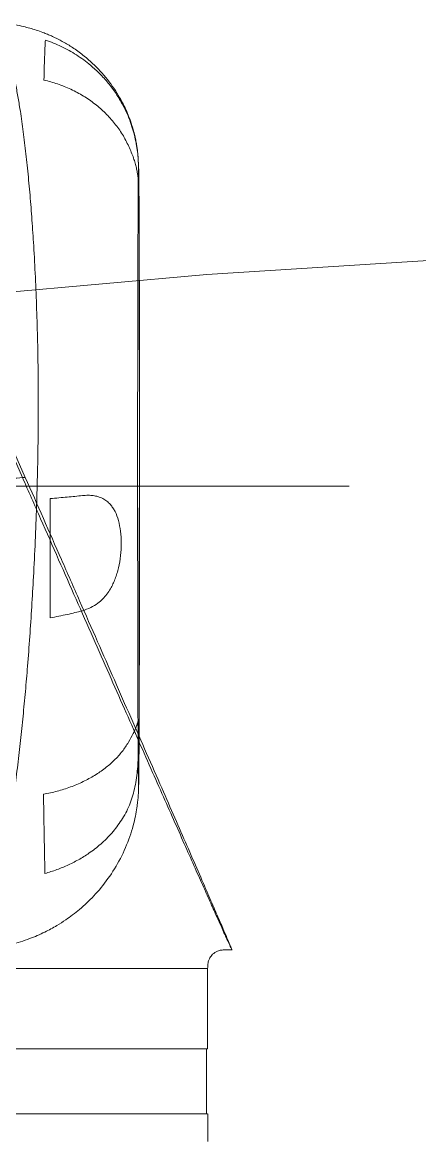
# Model space of a CAD drawing. Header units: millimetres. Extents: x 54 to 415, y 5 to 258.
# Drawn here: x 109.94 to 112.08, y 231.92 to 237.95 of the extents above; entities that cross this region are included whole.
import ezdxf

# ---------------------------------------------------------------- set-up
doc = ezdxf.new("R2010")
doc.units = ezdxf.units.MM
doc.linetypes.add('CENTERX2', pattern=[20.32, 12.7, -2.54, 2.54, -2.54])

msp = doc.modelspace()

# ---------------------------------------------------------------- linework, layer by layer
at = {"color": 7, "linetype": 'CENTERX2', "lineweight": 0, "ltscale": 1.333333}
msp.add_line((100.97505, 235.4544), (111.70339, 235.4544), dxfattribs=at)
at = {"color": 7, "linetype": 'Continuous', "lineweight": 15}
for p, q in [((110.94109, 232.42107), (110.94109, 232.8544)), ((105.94914, 232.42107), (110.93415, 232.42107)), ((110.93498, 232.07107), (110.93498, 232.42107)), ((105.94248, 232.07107), (110.94082, 232.07107)), ((105.94914, 232.07107), (110.93415, 232.07107)), ((110.94165, 231.92107), (110.94165, 232.07107))]:
    msp.add_line(p, q, dxfattribs=at)
at = {"color": 7, "linetype": 'CENTERX2', "lineweight": 0}
msp.add_circle((115.70831, 174.75907), 62.01667, dxfattribs=at)
at = {"color": 7, "linetype": 'Continuous', "lineweight": 15}
msp.add_ellipse((109.97193, 235.4544), major_axis=(-1.1, 2.5), ratio=0.0026271, start_param=4.7301298, end_param=7.833929, dxfattribs=at)
for points, knots in [([(109.64904, 232.95455), (109.68872, 232.956), (109.76731, 232.95887), (109.87906, 232.98087), (109.97803, 233.01189), (110.05991, 233.04745), (110.12467, 233.08261), (110.1742, 233.11426), (110.21466, 233.1434), (110.26617, 233.18457), (110.33255, 233.24739), (110.40772, 233.33875), (110.47373, 233.44625), (110.51587, 233.5442), (110.53966, 233.62176), (110.55185, 233.67342), (110.55959, 233.71696), (110.5636, 233.74824), (110.56564, 233.7683), (110.56666, 233.7805), (110.56781, 233.79686), (110.56872, 233.81559), (110.56941, 233.8374), (110.5699, 233.86247), (110.57027, 233.89126), (110.57063, 233.92813), (110.57098, 233.97152), (110.57134, 234.02613), (110.5717, 234.09369), (110.57207, 234.17593), (110.57239, 234.26579), (110.57265, 234.36312), (110.57283, 234.47035), (110.57286, 234.58666), (110.57268, 234.70728), (110.57251, 234.82794), (110.57241, 234.94159), (110.57243, 235.04619), (110.57261, 235.14276), (110.57292, 235.24689), (110.57313, 235.36565), (110.5733, 235.50477), (110.57338, 235.6548), (110.57338, 235.81574), (110.5733, 235.98498), (110.57314, 236.15701), (110.57291, 236.32573), (110.57262, 236.4869), (110.5723, 236.6253), (110.57196, 236.74197), (110.57163, 236.83892), (110.57126, 236.9262), (110.57084, 237.00883), (110.57024, 237.08324), (110.56936, 237.14546), (110.56833, 237.18825), (110.56692, 237.22004), (110.5659, 237.23726), (110.56415, 237.25567), (110.56204, 237.27316), (110.55876, 237.29507), (110.55383, 237.32183), (110.54686, 237.35266), (110.53847, 237.38336), (110.52972, 237.41087), (110.52034, 237.43721), (110.50817, 237.4679), (110.49045, 237.50693), (110.46654, 237.552), (110.42623, 237.61648), (110.36549, 237.69333), (110.29008, 237.76412), (110.22298, 237.81362), (110.17208, 237.84516), (110.13152, 237.86668), (110.1011, 237.88101), (110.077, 237.89143), (110.04967, 237.90228), (110.00699, 237.9173), (109.94265, 237.93512), (109.85648, 237.95087), (109.79287, 237.95308), (109.75932, 237.95425)], [0, 0, 0, 0, 0.0161587, 0.0320039, 0.0460202, 0.0580238, 0.0679008, 0.0755912, 0.0815641, 0.0878452, 0.1019366, 0.1179265, 0.1347675, 0.1515989, 0.1596213, 0.1665409, 0.1723701, 0.1769313, 0.1789235, 0.1818932, 0.185309, 0.1933723, 0.203559, 0.2158778, 0.2302218, 0.2448523, 0.2590739, 0.2728944, 0.2916073, 0.3096243, 0.3272077, 0.3452931, 0.3640154, 0.3834441, 0.4029916, 0.4208349, 0.4369031, 0.4512163, 0.4637786, 0.4755729, 0.4923806, 0.5105075, 0.530042, 0.5511192, 0.5738893, 0.59768, 0.6217625, 0.6461929, 0.6709585, 0.6897672, 0.7087944, 0.7280278, 0.7472003, 0.7710047, 0.7925408, 0.8116684, 0.8243549, 0.8355523, 0.8403643, 0.8446509, 0.8486146, 0.8525302, 0.8567118, 0.8611986, 0.864962, 0.8680458, 0.8721801, 0.8779028, 0.8852767, 0.8931575, 0.9089851, 0.9247158, 0.9341279, 0.942076, 0.94855, 0.952442, 0.9555141, 0.959047, 0.9642784, 0.9738333, 0.9861973, 1, 1, 1, 1]), ([(109.70475, 237.91662), (109.71206, 237.92565), (109.72616, 237.94306), (109.74637, 237.95399), (109.7649, 237.95527), (109.78115, 237.94851), (109.79525, 237.9368), (109.80471, 237.92554), (109.81065, 237.91717), (109.81351, 237.91289), (109.81629, 237.90851), (109.81897, 237.90405), (109.82156, 237.89953), (109.83101, 237.88228), (109.8468, 237.84701), (109.8681, 237.78341), (109.88402, 237.7236), (109.89522, 237.67527), (109.90228, 237.64258), (109.90909, 237.60881), (109.91565, 237.57406), (109.92197, 237.53844), (109.9317, 237.48013), (109.94434, 237.39522), (109.95912, 237.27842), (109.97249, 237.15468), (109.98445, 237.02505), (109.995, 236.89055), (110.00472, 236.74322), (110.0133, 236.583), (110.02037, 236.41029), (110.0254, 236.23623), (110.02839, 236.06212), (110.02935, 235.88773), (110.0282, 235.71115), (110.02501, 235.53036), (110.01978, 235.34479), (110.01252, 235.15547), (110.00375, 234.97456), (109.99385, 234.80328), (109.98314, 234.64236), (109.97338, 234.51344), (109.96531, 234.41567), (109.95943, 234.34804), (109.95329, 234.28091), (109.94689, 234.21437), (109.94024, 234.14849), (109.93332, 234.08337), (109.92343, 233.99468), (109.90996, 233.88306), (109.8923, 233.75114), (109.87535, 233.63768), (109.85956, 233.54176), (109.84891, 233.48223), (109.84152, 233.44313), (109.83763, 233.42302), (109.83368, 233.40316), (109.82969, 233.38355), (109.82565, 233.36422), (109.81905, 233.33344), (109.80928, 233.29032), (109.79571, 233.23548), (109.78038, 233.1796), (109.7633, 233.12461), (109.74445, 233.07298), (109.72386, 233.02622), (109.70949, 233.00381), (109.70203, 232.99218)], [0, 0, 0, 0, 0.0225985, 0.0435569, 0.062875, 0.0805528, 0.0947526, 0.107682, 0.1108584, 0.1139478, 0.1169499, 0.1198649, 0.1226927, 0.1254333, 0.1509364, 0.1754598, 0.1990037, 0.2079868, 0.2168187, 0.2254996, 0.2340293, 0.242408, 0.2506356, 0.2735875, 0.2961409, 0.3182967, 0.340056, 0.3614199, 0.3823895, 0.4070325, 0.4311119, 0.4546302, 0.47759, 0.4999941, 0.522396, 0.5453541, 0.5688712, 0.5929498, 0.6175926, 0.6385624, 0.6599268, 0.6816869, 0.6911357, 0.7006575, 0.7102523, 0.7199204, 0.7296617, 0.7394763, 0.7493643, 0.7705972, 0.7928104, 0.8160043, 0.8318517, 0.8481268, 0.8524605, 0.8568235, 0.8612159, 0.8656376, 0.8700886, 0.8745691, 0.8873613, 0.9018626, 0.9180727, 0.9359916, 0.9556192, 0.9769554, 1, 1, 1, 1]), ([(110.06706, 237.8597), (110.06646, 237.8497), (110.06524, 237.82909), (110.0633, 237.7826), (110.06125, 237.72282), (110.05984, 237.67073), (110.05912, 237.64401)], [0, 0, 0, 0, 0.2294611, 0.4725893, 0.72943, 1, 1, 1, 1]), ([(110.48491, 237.50819), (110.47286, 237.52938), (110.44914, 237.57107), (110.40653, 237.62785), (110.36077, 237.67868), (110.30459, 237.73048), (110.23608, 237.78082), (110.15419, 237.82714), (110.09588, 237.84893), (110.06706, 237.8597)], [0, 0, 0, 0, 0.1319526, 0.2597033, 0.3825894, 0.5000751, 0.6697603, 0.8368001, 1, 1, 1, 1]), ([(110.05912, 237.64401), (110.08391, 237.63756), (110.13381, 237.62457), (110.20518, 237.59521), (110.27286, 237.55889), (110.33514, 237.51567), (110.39149, 237.46633), (110.44106, 237.41129), (110.48399, 237.35137), (110.50573, 237.30808), (110.51658, 237.28648)], [0, 0, 0, 0, 0.1236532, 0.2488055, 0.3745529, 0.4999634, 0.6237601, 0.7489893, 0.8747208, 1, 1, 1, 1]), ([(110.56848, 237.15781), (110.5684, 237.16967), (110.56824, 237.19316), (110.56562, 237.23461), (110.5604, 237.27865), (110.55214, 237.32416), (110.5407, 237.37024), (110.52602, 237.41615), (110.50769, 237.46294), (110.49263, 237.49287), (110.48491, 237.50819)], [0, 0, 0, 0, 0.1265426, 0.2506206, 0.3737097, 0.50006, 0.6182198, 0.7399894, 0.8668221, 1, 1, 1, 1]), ([(110.51658, 237.28648), (110.52567, 237.26513), (110.53904, 237.2337), (110.55078, 237.19591), (110.55759, 237.16988), (110.56244, 237.14604), (110.56557, 237.1248), (110.56723, 237.10665), (110.56744, 237.09782), (110.56755, 237.09343)], [0, 0, 0, 0, 0.2588941, 0.3811027, 0.5002291, 0.6272655, 0.7504049, 0.8757599, 1, 1, 1, 1]), ([(110.56755, 237.09343), (110.56771, 237.10766), (110.56801, 237.13617), (110.56832, 237.15059), (110.56848, 237.15781)], [0, 0, 0, 0, 0.4990578, 1, 1, 1, 1]), ([(110.57094, 237.06305), (110.57074, 237.08456), (110.57035, 237.12741), (110.56981, 237.1584), (110.56933, 237.1709), (110.56891, 237.1714), (110.56862, 237.16237), (110.56848, 237.15781)], [0, 0, 0, 0, 0.2475539, 0.4931859, 0.6575332, 0.8272327, 1, 1, 1, 1]), ([(110.56755, 237.09343), (110.56741, 237.07788), (110.56712, 237.04635), (110.56671, 236.98335), (110.56631, 236.9091), (110.56592, 236.82259), (110.56556, 236.72462), (110.56531, 236.64236), (110.56514, 236.58306), (110.56506, 236.55059), (110.56498, 236.51744), (110.5649, 236.48359), (110.56482, 236.44905), (110.56475, 236.41381), (110.56467, 236.37662), (110.5646, 236.33749), (110.56453, 236.2964), (110.56446, 236.25471), (110.56439, 236.21242), (110.56433, 236.16953), (110.56427, 236.12454), (110.56418, 236.048), (110.56407, 235.93832), (110.56398, 235.80652), (110.56393, 235.68429), (110.5639, 235.57446), (110.5639, 235.46865), (110.56392, 235.36739), (110.56395, 235.27985), (110.56399, 235.2038), (110.56403, 235.13918), (110.56408, 235.07527), (110.56414, 235.01208), (110.5642, 234.9496), (110.56429, 234.88018), (110.56439, 234.80421), (110.56452, 234.72266), (110.56466, 234.64366), (110.56481, 234.5677), (110.56501, 234.47917), (110.56527, 234.38083), (110.5656, 234.2765), (110.56583, 234.21555), (110.56595, 234.18551)], [0, 0, 0, 0, 0.03954799, 0.08019954, 0.12085913, 0.16207853, 0.2037603, 0.24566574, 0.25729483, 0.26891863, 0.28054489, 0.29218135, 0.30383576, 0.3155158, 0.3272291, 0.34021222, 0.35317531, 0.36612863, 0.37908245, 0.39204705, 0.40503267, 0.41939715, 0.45982574, 0.50001156, 0.53079148, 0.56170465, 0.59089543, 0.6181441, 0.64543409, 0.66365735, 0.68181515, 0.69993608, 0.71804894, 0.73618255, 0.75436562, 0.77939616, 0.804602, 0.82971604, 0.85448114, 0.87919918, 0.91985725, 0.96050241, 1, 1, 1, 1]), ([(110.56916, 233.84575), (110.56933, 233.84807), (110.56965, 233.85269), (110.57012, 233.87815), (110.57059, 233.91721), (110.57098, 233.96411), (110.57131, 234.01241), (110.57157, 234.0577), (110.57182, 234.10591), (110.57203, 234.15411), (110.57222, 234.20107), (110.57239, 234.24845), (110.57261, 234.31337), (110.57286, 234.39864), (110.57313, 234.50769), (110.57337, 234.62425), (110.57356, 234.73572), (110.57371, 234.83937), (110.57383, 234.93329), (110.57392, 235.02963), (110.57401, 235.1284), (110.57408, 235.25227), (110.57414, 235.40071), (110.57416, 235.57261), (110.57413, 235.7318), (110.57406, 235.87742), (110.57396, 236.00918), (110.57383, 236.13721), (110.57366, 236.2647), (110.57345, 236.39024), (110.5732, 236.51211), (110.57292, 236.62584), (110.57261, 236.72625), (110.5723, 236.81383), (110.57199, 236.88932), (110.57165, 236.95611), (110.57131, 237.01515), (110.57106, 237.04703), (110.57094, 237.06305)], [0, 0, 0, 0, 0.0340349, 0.0677056, 0.1013293, 0.1352243, 0.1563953, 0.1774543, 0.1984779, 0.2170061, 0.2330329, 0.24911, 0.2652711, 0.29588, 0.3264101, 0.357085, 0.3881251, 0.410279, 0.4324723, 0.4547788, 0.4772709, 0.5000195, 0.5384141, 0.5761852, 0.6136854, 0.6438296, 0.6736203, 0.7032592, 0.7329512, 0.7652145, 0.7971599, 0.8292138, 0.8612157, 0.8891923, 0.9167452, 0.9443239, 0.9720192, 1, 1, 1, 1]), ([(109.24328, 235.4544), (109.26402, 235.45627), (109.30829, 235.46027), (109.37465, 235.4613), (109.44157, 235.46448), (109.50796, 235.46807), (109.57176, 235.47222), (109.63392, 235.47672), (109.69776, 235.4816), (109.76502, 235.48687), (109.83353, 235.49226), (109.89752, 235.49714), (109.93878, 235.50016), (109.95899, 235.50164)], [0, 0, 0, 0, 0.0870678, 0.1858027, 0.2774271, 0.3672482, 0.4638506, 0.5448149, 0.6278933, 0.7315982, 0.8269843, 0.9152671, 1, 1, 1, 1]), ([(109.95899, 235.50164), (109.99141, 235.42795), (110.05647, 235.28007), (110.15432, 235.05749), (110.25204, 234.83508), (110.34744, 234.61778), (110.4394, 234.40815), (110.52779, 234.2065), (110.61318, 234.01154), (110.69253, 233.83019), (110.76503, 233.66429), (110.83077, 233.51368), (110.89083, 233.37585), (110.94206, 233.25804), (110.98433, 233.16054), (111.01656, 233.08593), (111.0409, 233.02925), (111.05809, 232.98884), (111.06886, 232.96301), (111.07282, 232.95263), (111.07005, 232.95755), (111.06094, 232.97692), (111.04551, 233.01067), (111.02394, 233.05839), (110.9964, 233.11972), (110.96312, 233.19414), (110.92432, 233.28113), (110.87964, 233.38152), (110.82919, 233.49508), (110.77277, 233.62224), (110.71133, 233.7609), (110.64401, 233.91296), (110.57121, 234.07755), (110.49279, 234.25501), (110.41037, 234.44168), (110.32339, 234.63878), (110.23263, 234.84462), (110.1381, 235.05913), (110.04136, 235.27881), (109.97607, 235.42719), (109.94331, 235.50164)], [0, 0, 0, 0, 0.02905111, 0.05830295, 0.08819125, 0.11830139, 0.1473052, 0.17651837, 0.20640804, 0.23653971, 0.26456082, 0.29279671, 0.32174215, 0.35094851, 0.37690956, 0.40308013, 0.42609513, 0.449109, 0.47245652, 0.4961543, 0.51877003, 0.54154813, 0.56416328, 0.58693499, 0.60976346, 0.63259297, 0.65571189, 0.67883179, 0.70305894, 0.72743372, 0.75225535, 0.77722406, 0.8036415, 0.8302254, 0.85731926, 0.88458397, 0.91294844, 0.94150266, 0.97064998, 1, 1, 1, 1]), ([(110.09316, 234.74482), (110.09324, 234.79717), (110.09339, 234.90184), (110.09349, 235.06228), (110.09357, 235.22434), (110.09353, 235.33328), (110.09352, 235.38777)], [0, 0, 0, 0, 0.250065, 0.5, 0.749935, 1, 1, 1, 1]), ([(110.09352, 235.38777), (110.12469, 235.39035), (110.18621, 235.39543), (110.23999, 235.4011), (110.26652, 235.4039)], [0, 0, 0, 0, 0.5067369, 1, 1, 1, 1]), ([(110.26652, 235.4039), (110.27684, 235.40472), (110.29698, 235.40632), (110.32478, 235.40425), (110.35113, 235.39869), (110.37567, 235.38895), (110.39809, 235.37456), (110.41624, 235.35729), (110.43082, 235.3382), (110.44645, 235.31123), (110.46179, 235.27079), (110.47304, 235.21262), (110.47686, 235.14772), (110.4732, 235.08008), (110.46395, 235.02507), (110.45295, 234.98367), (110.44295, 234.95435), (110.43118, 234.92678), (110.41662, 234.89919), (110.39848, 234.87188), (110.37604, 234.84583), (110.34736, 234.82069), (110.31111, 234.79785), (110.28152, 234.78811), (110.26617, 234.78307)], [0, 0, 0, 0, 0.0435272, 0.0849029, 0.1244024, 0.168046, 0.2095219, 0.2493729, 0.2810501, 0.3119111, 0.3741838, 0.4364794, 0.499049, 0.5614682, 0.6238643, 0.6549428, 0.6866113, 0.717533, 0.7492905, 0.7892395, 0.8308253, 0.8745986, 0.934988, 1, 1, 1, 1]), ([(110.26617, 234.78307), (110.23965, 234.7762), (110.18586, 234.76228), (110.12434, 234.75069), (110.09316, 234.74482)], [0, 0, 0, 0, 0.4932631, 1, 1, 1, 1]), ([(110.56595, 234.18551), (110.56584, 234.18526), (110.56562, 234.18475), (110.56394, 234.17866), (110.56081, 234.16904), (110.55429, 234.15165), (110.54142, 234.12203), (110.52389, 234.09061), (110.51481, 234.07434)], [0, 0, 0, 0, 0.1227841, 0.2499562, 0.372608, 0.499207, 0.740605, 1, 1, 1, 1]), ([(110.56675, 234.02386), (110.56661, 234.04777), (110.56633, 234.09551), (110.56608, 234.15555), (110.56595, 234.18551)], [0, 0, 0, 0, 0.5009268, 1, 1, 1, 1]), ([(110.51481, 234.07434), (110.50394, 234.05741), (110.48216, 234.02349), (110.43917, 233.9765), (110.38955, 233.93332), (110.33315, 233.89458), (110.27082, 233.86063), (110.20311, 233.83206), (110.13171, 233.80892), (110.0818, 233.79865), (110.05699, 233.79354)], [0, 0, 0, 0, 0.1252712, 0.2509998, 0.3762317, 0.5000366, 0.625439, 0.7511838, 0.8763389, 1, 1, 1, 1]), ([(110.48279, 233.66264), (110.4905, 233.67582), (110.50555, 233.70154), (110.52389, 233.74437), (110.53861, 233.78825), (110.55012, 233.83436), (110.55846, 233.88202), (110.56377, 233.93082), (110.56645, 233.9787), (110.56665, 234.00881), (110.56675, 234.02386)], [0, 0, 0, 0, 0.1330518, 0.2597906, 0.3814885, 0.4995867, 0.6262477, 0.7496945, 0.8749317, 1, 1, 1, 1]), ([(110.56675, 234.02386), (110.56688, 234.00415), (110.56714, 233.96488), (110.56754, 233.91944), (110.568, 233.8787), (110.56855, 233.84886), (110.56896, 233.84679), (110.56916, 233.84575)], [0, 0, 0, 0, 0.1714004, 0.3415851, 0.5061979, 0.7520614, 1, 1, 1, 1]), ([(110.05699, 233.79354), (110.05768, 233.74911), (110.05902, 233.66249), (110.06096, 233.54894), (110.06282, 233.44986), (110.06401, 233.39385), (110.06458, 233.36666)], [0, 0, 0, 0, 0.27057, 0.5274107, 0.7705389, 1, 1, 1, 1]), ([(110.06458, 233.36666), (110.0862, 233.37316), (110.12985, 233.38627), (110.1925, 233.41253), (110.2528, 233.44375), (110.31404, 233.48298), (110.37509, 233.53204), (110.43465, 233.59254), (110.4665, 233.63892), (110.48279, 233.66264)], [0, 0, 0, 0, 0.1220232, 0.2463711, 0.3725627, 0.5000714, 0.65789, 0.8250063, 1, 1, 1, 1]), ([(110.94111, 232.85531), (110.94121, 232.8587), (110.94158, 232.87049), (110.94273, 232.8884), (110.95039, 232.90898), (110.96352, 232.92856), (110.98234, 232.94345), (111.00391, 232.95235), (111.03357, 232.95555), (111.05706, 232.95517), (111.07357, 232.9549)], [0, 0, 0, 0, 0.0523563, 0.1822835, 0.2742557, 0.3881991, 0.5427167, 0.6370133, 0.7448964, 1, 1, 1, 1]), ([(108.43385, 232.8544), (108.51608, 232.8544), (108.68081, 232.8544), (108.92519, 232.8544), (109.16407, 232.8544), (109.39514, 232.8544), (109.6173, 232.8544), (109.82819, 232.8544), (110.02551, 232.8544), (110.20744, 232.8544), (110.37258, 232.8544), (110.51902, 232.8544), (110.64534, 232.8544), (110.75066, 232.8544), (110.83397, 232.8544), (110.89455, 232.8544), (110.93207, 232.8544), (110.94535, 232.8544), (110.9331, 232.8544), (110.89657, 232.8544), (110.83704, 232.8544), (110.75471, 232.8544), (110.65047, 232.8544), (110.52499, 232.8544), (110.37937, 232.8544), (110.21511, 232.8544), (110.03404, 232.8544), (109.83726, 232.8544), (109.62699, 232.8544), (109.40559, 232.8544), (109.17472, 232.8544), (108.9366, 232.8544), (108.6939, 232.8544), (108.53094, 232.8544), (108.44953, 232.8544)], [0, 0, 0, 0, 0.0314203, 0.0629452, 0.0942649, 0.1253779, 0.156586, 0.1880051, 0.219166, 0.2502894, 0.2816656, 0.3129444, 0.3440511, 0.375284, 0.4066938, 0.4378533, 0.4690088, 0.5004215, 0.5316512, 0.5627473, 0.5940085, 0.6253819, 0.6565062, 0.6876621, 0.7190714, 0.750272, 0.781375, 0.8126816, 0.8440177, 0.8751256, 0.9063059, 0.9377192, 0.9688887, 1, 1, 1, 1]), ([(108.44953, 232.42107), (108.51841, 232.42107), (108.65664, 232.42107), (108.86422, 232.42107), (109.07127, 232.42107), (109.27381, 232.42107), (109.46895, 232.42107), (109.65598, 232.42107), (109.83618, 232.42107), (110.00638, 232.42107), (110.16454, 232.42107), (110.30994, 232.42107), (110.44347, 232.42107), (110.56271, 232.42107), (110.66633, 232.42107), (110.75406, 232.42107), (110.8263, 232.42107), (110.88176, 232.42107), (110.92008, 232.42107), (110.94078, 232.42107), (110.94279, 232.42107), (110.92558, 232.42107), (110.89103, 232.42107), (110.84067, 232.42107), (110.77385, 232.42107), (110.69049, 232.42107), (110.59078, 232.42107), (110.47469, 232.42107), (110.34242, 232.42107), (110.19693, 232.42107), (110.03991, 232.42107), (109.87303, 232.42107), (109.6941, 232.42107), (109.50646, 232.42107), (109.31232, 232.42107), (109.11326, 232.42107), (108.90748, 232.42107), (108.72375, 232.42107), (108.56523, 232.42107), (108.47769, 232.42107), (108.43385, 232.42107)], [0, 0, 0, 0, 0.0263227, 0.0528283, 0.0799096, 0.1071893, 0.1337, 0.1602108, 0.1871001, 0.2143809, 0.2408912, 0.2674017, 0.2942897, 0.321568, 0.3481249, 0.3746823, 0.401613, 0.428927, 0.4556609, 0.4825833, 0.5098162, 0.5374779, 0.5636512, 0.589825, 0.6163641, 0.6429029, 0.6697289, 0.6967468, 0.7240624, 0.7517868, 0.7782899, 0.80498, 0.8319593, 0.8593341, 0.8858481, 0.912362, 0.9392554, 0.9665407, 0.9832472, 1, 1, 1, 1])]:
    msp.add_open_spline(points, degree=3, knots=knots, dxfattribs=at)

doc.saveas('drawing.dxf')
